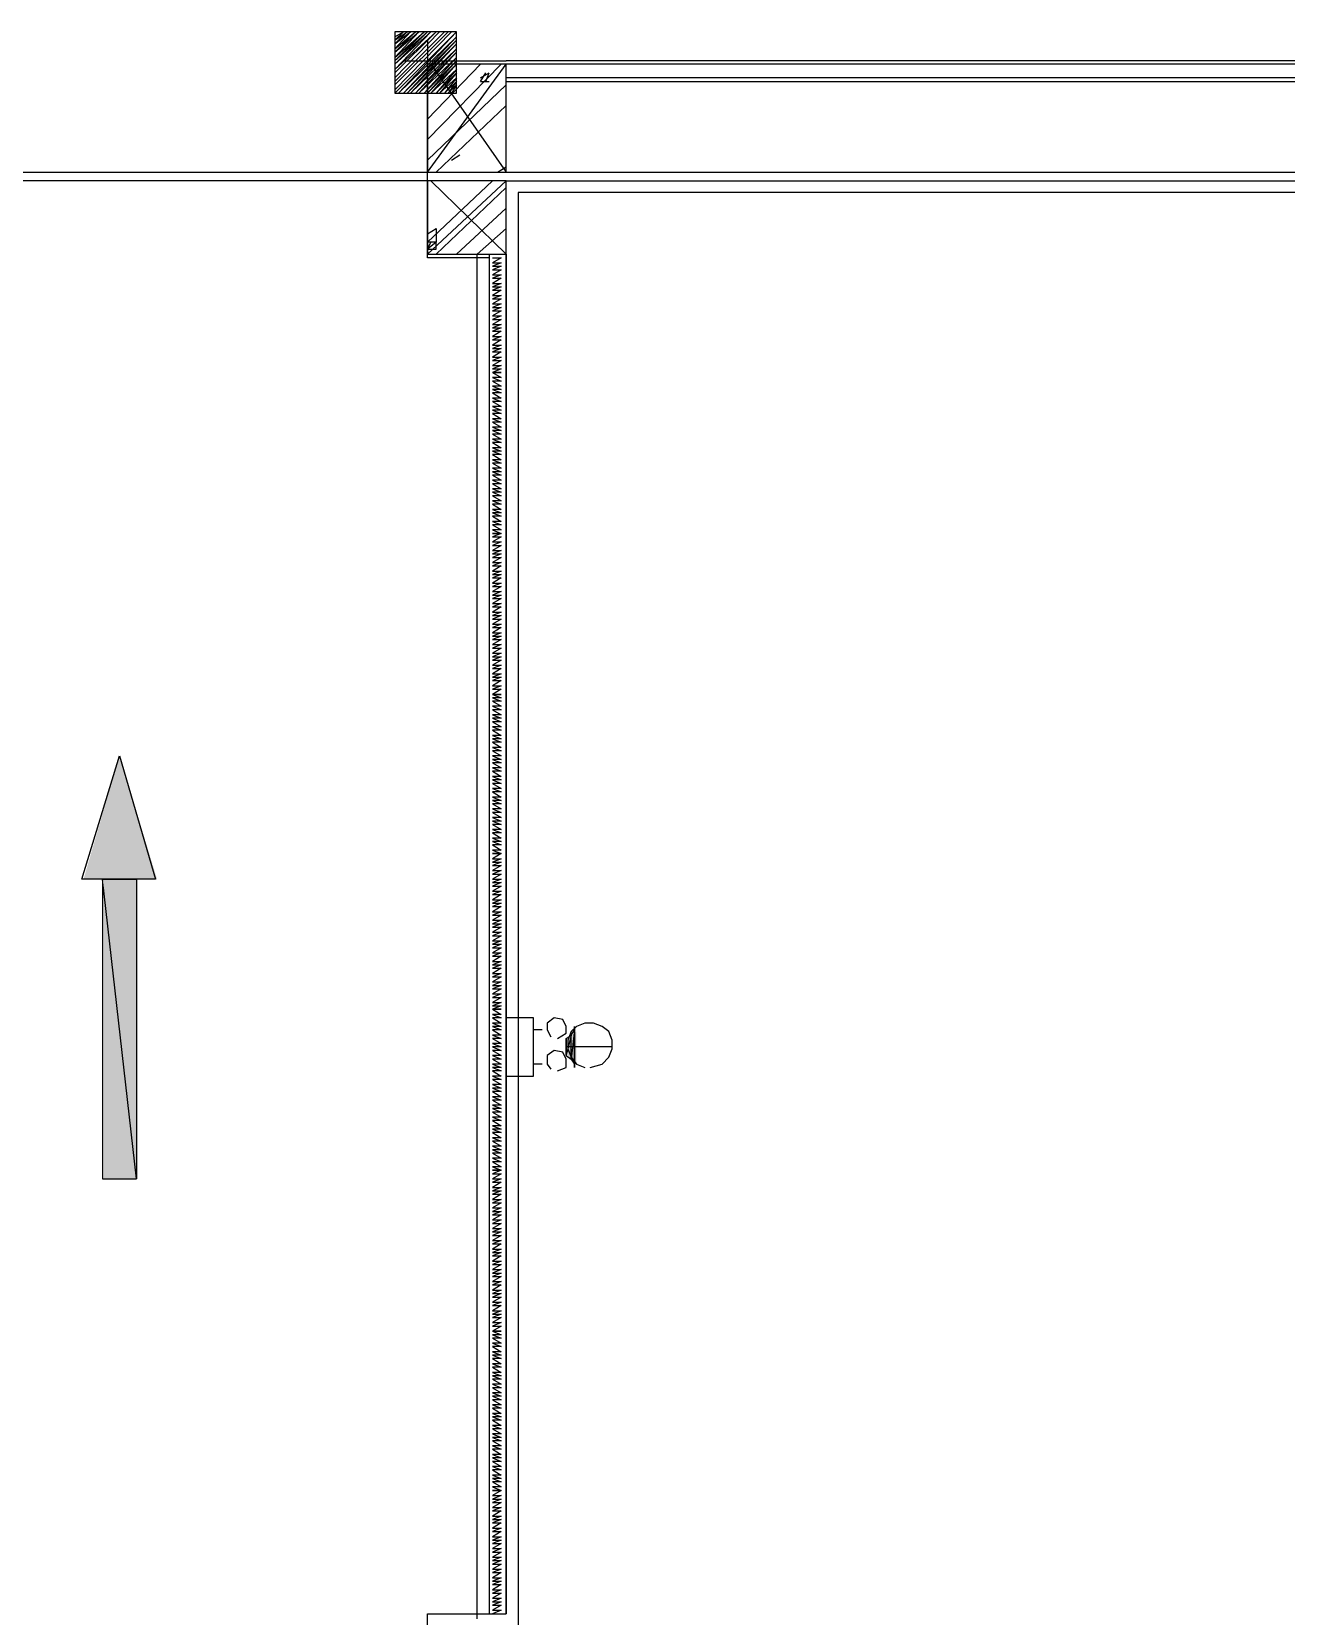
# Model space of a CAD drawing. Header units: millimetres. Extents: x 5 to 415, y 48 to 251.
# Drawn here: x 60.73 to 73.66, y 87.44 to 103.77 of the extents above; entities that cross this region are included whole.
import ezdxf

# ---------------------------------------------------------------- set-up
doc = ezdxf.new("R2010")
doc.units = ezdxf.units.MM
doc.layers.add('H', color=7, linetype='Continuous')
doc.layers.add('P', color=7, linetype='Continuous')

msp = doc.modelspace()

# ---------------------------------------------------------------- hatches: boundary and pattern name
at = {"layer": 'H', "linetype": 'Continuous'}
for points in [[(61.26, 95.038), (61.63, 96.308), (62.018, 95.038), (61.26, 95.038)], [(61.472, 91.952), (61.472, 95.038), (61.807, 95.038), (61.807, 91.952), (61.472, 91.952)], [(66.287, 93.169), (66.252, 93.222), (66.252, 93.398), (66.287, 93.433), (66.287, 93.169)], [(66.34, 93.133), (66.287, 93.169), (66.287, 93.433), (66.34, 93.468), (66.34, 93.133)]]:
    msp.add_hatch(color=256, dxfattribs=at).paths.add_polyline_path(points)

# ---------------------------------------------------------------- linework, layer by layer
at = {"layer": 'P'}
for points in [[(64.47, 103.717), (64.558, 103.77)], [(64.558, 103.77), (64.47, 103.681)], [(64.47, 103.681), (64.558, 103.77)], [(64.47, 103.681), (64.594, 103.77)], [(64.594, 103.77), (64.47, 103.646)], [(64.47, 103.646), (64.594, 103.77)], [(64.47, 103.646), (64.629, 103.77)], [(64.629, 103.77), (64.47, 103.593)], [(64.47, 103.593), (64.629, 103.77)], [(64.47, 103.593), (64.682, 103.77)], [(64.682, 103.77), (64.47, 103.558)], [(64.47, 103.558), (64.682, 103.77)], [(64.47, 103.558), (64.717, 103.77)], [(64.717, 103.77), (64.47, 103.505)], [(64.47, 103.505), (64.717, 103.77)], [(64.47, 103.505), (64.77, 103.77)], [(64.77, 103.77), (64.47, 103.47)], [(64.47, 103.47), (64.77, 103.77)], [(64.47, 103.47), (64.805, 103.77)], [(64.805, 103.77), (64.47, 103.434)], [(64.47, 103.434), (64.805, 103.77)], [(64.47, 103.434), (64.841, 103.77)], [(64.841, 103.77), (64.47, 103.382)], [(64.47, 103.382), (64.841, 103.77)], [(64.47, 103.382), (64.893, 103.77)], [(64.893, 103.77), (64.47, 103.346)], [(64.47, 103.346), (64.893, 103.77)], [(64.893, 103.77), (64.47, 103.346)], [(64.47, 103.293), (64.929, 103.77)], [(64.929, 103.77), (64.47, 103.293)], [(64.47, 103.293), (64.929, 103.77)], [(64.47, 103.258), (64.982, 103.77)], [(64.982, 103.77), (64.47, 103.258)], [(64.47, 103.258), (64.982, 103.77)], [(64.47, 103.223), (65.017, 103.77)], [(65.017, 103.77), (64.47, 103.223)], [(64.47, 103.223), (65.017, 103.77)], [(64.47, 103.17), (65.052, 103.77)], [(65.052, 103.77), (64.47, 103.17)], [(64.47, 103.17), (65.052, 103.77)], [(64.47, 103.135), (65.105, 103.77)], [(65.105, 103.77), (64.47, 103.135)], [(65.105, 103.77), (64.47, 103.77)], [(64.47, 103.77), (64.47, 103.135)], [(65.105, 103.77), (64.505, 103.135)], [(64.505, 103.135), (65.105, 103.717)], [(65.105, 103.717), (64.505, 103.135)], [(65.105, 103.717), (64.558, 103.135)], [(64.558, 103.135), (65.105, 103.681)], [(65.105, 103.681), (64.558, 103.135)], [(65.105, 103.681), (64.594, 103.135)], [(64.805, 103.681), (64.805, 103.223)], [(65.105, 103.135), (65.105, 103.77)], [(64.594, 103.135), (65.105, 103.646)], [(65.105, 103.646), (64.594, 103.135)], [(65.105, 103.646), (64.629, 103.135)], [(64.629, 103.135), (65.105, 103.593)], [(65.105, 103.593), (64.629, 103.135)], [(65.105, 103.593), (64.682, 103.135)], [(64.682, 103.135), (65.105, 103.558)], [(65.105, 103.558), (64.682, 103.135)], [(65.105, 103.558), (64.717, 103.135)], [(64.717, 103.135), (65.105, 103.505)], [(65.105, 103.505), (64.717, 103.135)], [(65.105, 103.505), (64.77, 103.135)], [(64.558, 103.47), (65.017, 103.47)], [(64.77, 103.135), (65.105, 103.47)], [(65.105, 103.47), (64.77, 103.135)], [(65.105, 103.47), (64.805, 103.135)], [(64.805, 103.47), (65.617, 103.47)], [(64.805, 102.288), (64.805, 103.47)], [(64.805, 103.135), (65.105, 103.434)], [(65.105, 103.434), (64.805, 103.135)], [(64.805, 102.323), (65.617, 103.434)], [(64.805, 102.87), (65.352, 103.434)], [(64.805, 102.658), (65.564, 103.434)], [(65.617, 103.434), (64.805, 103.434)], [(64.805, 103.434), (64.805, 102.323)], [(65.105, 103.434), (64.841, 103.135)], [(64.841, 103.434), (65.617, 102.323)], [(64.841, 103.135), (65.105, 103.382)], [(65.105, 103.382), (64.841, 103.135)], [(65.105, 103.382), (64.893, 103.135)], [(64.893, 103.135), (65.105, 103.346)], [(65.105, 103.346), (64.893, 103.135)], [(65.105, 103.346), (64.929, 103.135)], [(65.352, 103.258), (65.405, 103.346)], [(65.352, 103.293), (65.44, 103.346)], [(65.405, 103.258), (65.44, 103.346)], [(77.964, 103.47), (65.617, 103.47)], [(65.617, 102.323), (65.617, 103.434)], [(77.964, 103.434), (65.617, 103.434)], [(64.805, 102.447), (65.617, 103.223)], [(64.929, 103.135), (65.105, 103.293)], [(65.105, 103.293), (64.929, 103.135)], [(65.105, 103.293), (64.982, 103.135)], [(64.982, 103.135), (65.105, 103.258)], [(65.105, 103.258), (64.982, 103.135)], [(65.105, 103.258), (65.017, 103.135)], [(65.017, 103.135), (65.105, 103.223)], [(65.105, 103.223), (65.017, 103.135)], [(65.105, 103.223), (65.052, 103.135)], [(65.352, 103.258), (65.44, 103.258)], [(76.835, 103.293), (65.617, 103.293)], [(65.617, 103.258), (76.835, 103.258)], [(64.47, 103.135), (65.105, 103.135)], [(64.893, 102.323), (65.617, 103.011)], [(65.052, 102.447), (65.14, 102.5)], [(65.052, 102.447), (65.14, 102.5)], [(65.528, 102.323), (65.617, 102.376)], [(58.279, 102.323), (64.805, 102.323)], [(64.805, 102.235), (58.279, 102.235)], [(64.805, 101.441), (64.805, 102.323)], [(64.805, 102.323), (65.617, 102.323)], [(64.805, 101.477), (65.617, 102.235)], [(64.805, 101.6), (65.476, 102.235)], [(65.617, 102.235), (64.805, 102.235)], [(64.805, 102.235), (64.805, 101.477)], [(64.841, 102.235), (65.617, 101.477)], [(65.617, 102.323), (77.964, 102.323)], [(65.617, 101.477), (65.617, 102.235)], [(65.617, 102.235), (77.964, 102.235)], [(64.893, 101.477), (65.617, 102.164)], [(77.964, 102.112), (65.74, 102.112)], [(65.74, 102.112), (65.74, 71.72)], [(65.74, 102.112), (65.74, 71.72)], [(65.105, 101.477), (65.617, 101.953)], [(64.805, 101.688), (64.893, 101.741)], [(64.893, 101.741), (64.893, 101.6)], [(65.317, 101.477), (65.617, 101.741)], [(64.893, 101.6), (64.805, 101.529)], [(64.893, 101.6), (64.805, 101.6)], [(64.805, 101.529), (64.841, 101.6)], [(64.893, 101.529), (64.893, 101.6)], [(64.805, 101.529), (64.893, 101.529)], [(64.805, 101.477), (65.617, 101.477)], [(65.44, 101.441), (64.805, 101.441)], [(65.317, 87.418), (65.317, 101.477)], [(65.44, 101.477), (65.44, 87.471)], [(65.44, 101.477), (65.44, 87.471)], [(65.476, 101.441), (65.564, 101.441)], [(65.564, 101.441), (65.476, 101.388)], [(65.476, 101.388), (65.564, 101.388)], [(65.564, 101.388), (65.476, 101.353)], [(65.617, 87.471), (65.617, 101.477)], [(65.617, 101.477), (65.617, 87.471)], [(65.476, 101.353), (65.564, 101.353)], [(65.564, 101.353), (65.476, 101.318)], [(65.476, 101.318), (65.564, 101.318)], [(65.564, 101.318), (65.476, 101.265)], [(65.476, 101.265), (65.564, 101.265)], [(65.564, 101.265), (65.476, 101.23)], [(65.476, 101.23), (65.564, 101.23)], [(65.564, 101.23), (65.476, 101.177)], [(65.476, 101.177), (65.564, 101.177)], [(65.564, 101.177), (65.476, 101.141)], [(65.476, 101.141), (65.564, 101.141)], [(65.564, 101.141), (65.476, 101.106)], [(65.476, 101.106), (65.564, 101.106)], [(65.564, 101.106), (65.476, 101.053)], [(65.476, 101.053), (65.564, 101.053)], [(65.564, 101.053), (65.476, 101.018)], [(65.476, 101.018), (65.564, 101.018)], [(65.564, 101.018), (65.476, 100.965)], [(65.476, 100.965), (65.564, 100.965)], [(65.564, 100.965), (65.476, 100.93)], [(65.476, 100.93), (65.564, 100.93)], [(65.564, 100.93), (65.476, 100.894)], [(65.476, 100.894), (65.564, 100.894)], [(65.564, 100.894), (65.476, 100.842)], [(65.476, 100.842), (65.564, 100.842)], [(65.564, 100.842), (65.476, 100.806)], [(65.476, 100.806), (65.564, 100.806)], [(65.564, 100.806), (65.476, 100.753)], [(65.476, 100.753), (65.564, 100.753)], [(65.564, 100.753), (65.476, 100.718)], [(65.476, 100.718), (65.564, 100.718)], [(65.564, 100.718), (65.476, 100.683)], [(65.476, 100.683), (65.564, 100.683)], [(65.564, 100.683), (65.476, 100.63)], [(65.476, 100.63), (65.564, 100.63)], [(65.564, 100.63), (65.476, 100.595)], [(65.476, 100.595), (65.564, 100.595)], [(65.564, 100.595), (65.476, 100.542)], [(65.476, 100.542), (65.564, 100.542)], [(65.564, 100.542), (65.476, 100.506)], [(65.476, 100.506), (65.564, 100.506)], [(65.564, 100.506), (65.476, 100.471)], [(65.476, 100.471), (65.564, 100.471)], [(65.564, 100.471), (65.476, 100.418)], [(65.476, 100.418), (65.564, 100.418)], [(65.564, 100.418), (65.476, 100.383)], [(65.476, 100.383), (65.564, 100.383)], [(65.564, 100.383), (65.476, 100.33)], [(65.476, 100.33), (65.564, 100.33)], [(65.564, 100.33), (65.476, 100.295)], [(65.476, 100.295), (65.564, 100.295)], [(65.564, 100.295), (65.476, 100.259)], [(65.476, 100.259), (65.564, 100.259)], [(65.564, 100.259), (65.476, 100.259)], [(65.476, 100.259), (65.564, 100.207)], [(65.564, 100.207), (65.476, 100.207)], [(65.476, 100.207), (65.564, 100.171)], [(65.564, 100.171), (65.476, 100.171)], [(65.476, 100.171), (65.564, 100.118)], [(65.564, 100.118), (65.476, 100.118)], [(65.476, 100.118), (65.564, 100.083)], [(65.564, 100.083), (65.476, 100.083)], [(65.476, 100.083), (65.564, 100.048)], [(65.564, 100.048), (65.476, 100.048)], [(65.476, 100.048), (65.564, 99.995)], [(65.564, 99.995), (65.476, 99.995)], [(65.476, 99.995), (65.564, 99.96)], [(65.564, 99.96), (65.476, 99.96)], [(65.476, 99.96), (65.564, 99.907)], [(65.564, 99.907), (65.476, 99.907)], [(65.476, 99.907), (65.564, 99.871)], [(65.564, 99.871), (65.476, 99.871)], [(65.476, 99.871), (65.564, 99.836)], [(65.564, 99.836), (65.476, 99.836)], [(65.476, 99.836), (65.564, 99.783)], [(65.564, 99.783), (65.476, 99.783)], [(65.476, 99.783), (65.564, 99.748)], [(65.564, 99.748), (65.476, 99.748)], [(65.476, 99.748), (65.564, 99.695)], [(65.564, 99.695), (65.476, 99.695)], [(65.476, 99.695), (65.564, 99.66)], [(65.564, 99.66), (65.476, 99.66)], [(65.476, 99.66), (65.564, 99.624)], [(65.564, 99.624), (65.476, 99.624)], [(65.476, 99.624), (65.564, 99.572)], [(65.564, 99.572), (65.476, 99.572)], [(65.476, 99.572), (65.564, 99.536)], [(65.564, 99.536), (65.476, 99.536)], [(65.476, 99.536), (65.564, 99.483)], [(65.564, 99.483), (65.476, 99.483)], [(65.476, 99.483), (65.564, 99.448)], [(65.564, 99.448), (65.476, 99.448)], [(65.476, 99.448), (65.564, 99.413)], [(65.564, 99.413), (65.476, 99.413)], [(65.476, 99.413), (65.564, 99.36)], [(65.564, 99.36), (65.476, 99.36)], [(65.476, 99.36), (65.564, 99.325)], [(65.564, 99.325), (65.476, 99.325)], [(65.476, 99.325), (65.564, 99.272)], [(65.564, 99.272), (65.476, 99.272)], [(65.476, 99.272), (65.564, 99.236)], [(65.564, 99.236), (65.476, 99.236)], [(65.476, 99.236), (65.564, 99.201)], [(65.564, 99.201), (65.476, 99.201)], [(65.476, 99.201), (65.564, 99.148)], [(65.564, 99.148), (65.476, 99.148)], [(65.476, 99.148), (65.564, 99.113)], [(65.564, 99.113), (65.476, 99.113)], [(65.476, 99.113), (65.564, 99.06)], [(65.564, 99.06), (65.476, 99.06)], [(65.476, 99.06), (65.564, 99.025)], [(65.564, 99.025), (65.476, 99.025)], [(65.476, 99.025), (65.564, 98.989)], [(65.564, 98.989), (65.476, 98.989)], [(65.476, 98.989), (65.564, 98.937)], [(65.564, 98.937), (65.476, 98.937)], [(65.476, 98.937), (65.564, 98.901)], [(65.564, 98.901), (65.476, 98.901)], [(65.476, 98.901), (65.564, 98.848)], [(65.564, 98.848), (65.476, 98.848)], [(65.476, 98.848), (65.564, 98.813)], [(65.564, 98.813), (65.476, 98.813)], [(65.476, 98.813), (65.564, 98.778)], [(65.564, 98.778), (65.476, 98.778)], [(65.476, 98.778), (65.564, 98.725)], [(65.564, 98.725), (65.476, 98.725)], [(65.476, 98.725), (65.564, 98.69)], [(65.564, 98.69), (65.476, 98.69)], [(65.476, 98.69), (65.564, 98.637)], [(65.564, 98.637), (65.476, 98.637)], [(65.476, 98.637), (65.564, 98.601)], [(65.564, 98.601), (65.476, 98.601)], [(65.476, 98.601), (65.564, 98.601)], [(65.564, 98.601), (65.476, 98.566)], [(65.476, 98.566), (65.564, 98.566)], [(65.564, 98.566), (65.476, 98.513)], [(65.476, 98.513), (65.564, 98.513)], [(65.564, 98.513), (65.476, 98.478)], [(65.476, 98.478), (65.564, 98.478)], [(65.564, 98.478), (65.476, 98.425)], [(65.476, 98.425), (65.564, 98.425)], [(65.564, 98.425), (65.476, 98.39)], [(65.476, 98.39), (65.564, 98.39)], [(65.564, 98.39), (65.476, 98.354)], [(65.476, 98.354), (65.564, 98.354)], [(65.564, 98.354), (65.476, 98.302)], [(65.476, 98.302), (65.564, 98.302)], [(65.564, 98.302), (65.476, 98.266)], [(65.476, 98.266), (65.564, 98.266)], [(65.564, 98.266), (65.476, 98.213)], [(65.476, 98.213), (65.564, 98.213)], [(65.564, 98.213), (65.476, 98.178)], [(65.476, 98.178), (65.564, 98.178)], [(65.564, 98.178), (65.476, 98.143)], [(65.476, 98.143), (65.564, 98.143)], [(65.564, 98.143), (65.476, 98.09)], [(65.476, 98.09), (65.564, 98.09)], [(65.564, 98.09), (65.476, 98.055)], [(65.476, 98.055), (65.564, 98.055)], [(65.564, 98.055), (65.476, 98.002)], [(65.476, 98.002), (65.564, 98.002)], [(65.564, 98.002), (65.476, 97.966)], [(65.476, 97.966), (65.564, 97.966)], [(65.564, 97.966), (65.476, 97.931)], [(65.476, 97.931), (65.564, 97.931)], [(65.564, 97.931), (65.476, 97.878)], [(65.476, 97.878), (65.564, 97.878)], [(65.564, 97.878), (65.476, 97.843)], [(65.476, 97.843), (65.564, 97.843)], [(65.564, 97.843), (65.476, 97.79)], [(65.476, 97.79), (65.564, 97.79)], [(65.564, 97.79), (65.476, 97.755)], [(65.476, 97.755), (65.564, 97.755)], [(65.564, 97.755), (65.476, 97.719)], [(65.476, 97.719), (65.564, 97.719)], [(65.564, 97.719), (65.476, 97.667)], [(65.476, 97.667), (65.564, 97.667)], [(65.564, 97.667), (65.476, 97.631)], [(65.476, 97.631), (65.564, 97.631)], [(65.564, 97.631), (65.476, 97.578)], [(65.476, 97.578), (65.564, 97.578)], [(65.564, 97.578), (65.476, 97.543)], [(65.476, 97.543), (65.564, 97.543)], [(65.564, 97.543), (65.476, 97.508)], [(65.476, 97.508), (65.564, 97.508)], [(65.564, 97.508), (65.476, 97.455)], [(65.476, 97.455), (65.564, 97.455)], [(65.564, 97.455), (65.476, 97.42)], [(65.476, 97.42), (65.564, 97.42)], [(65.564, 97.42), (65.476, 97.367)], [(65.476, 97.367), (65.564, 97.367)], [(65.564, 97.367), (65.476, 97.331)], [(65.476, 97.331), (65.564, 97.331)], [(65.564, 97.331), (65.476, 97.296)], [(65.476, 97.296), (65.564, 97.296)], [(65.564, 97.296), (65.476, 97.243)], [(65.476, 97.243), (65.564, 97.243)], [(65.564, 97.243), (65.476, 97.208)], [(65.476, 97.208), (65.564, 97.208)], [(65.564, 97.208), (65.476, 97.155)], [(65.476, 97.155), (65.564, 97.155)], [(65.564, 97.155), (65.476, 97.12)], [(65.476, 97.12), (65.564, 97.12)], [(65.564, 97.12), (65.476, 97.084)], [(65.476, 97.084), (65.564, 97.084)], [(65.564, 97.084), (65.476, 97.032)], [(65.476, 97.032), (65.564, 97.032)], [(65.564, 97.032), (65.476, 96.996)], [(65.476, 96.996), (65.564, 96.996)], [(65.564, 96.996), (65.476, 96.943)], [(65.476, 96.943), (65.564, 96.943)], [(65.564, 96.943), (65.476, 96.943)], [(65.476, 96.943), (65.564, 96.908)], [(65.564, 96.908), (65.476, 96.908)], [(65.476, 96.908), (65.564, 96.873)], [(65.564, 96.873), (65.476, 96.873)], [(65.476, 96.873), (65.564, 96.82)], [(65.564, 96.82), (65.476, 96.82)], [(65.476, 96.82), (65.564, 96.785)], [(65.564, 96.785), (65.476, 96.785)], [(65.476, 96.785), (65.564, 96.732)], [(65.564, 96.732), (65.476, 96.732)], [(65.476, 96.732), (65.564, 96.696)], [(65.564, 96.696), (65.476, 96.696)], [(65.476, 96.696), (65.564, 96.661)], [(65.564, 96.661), (65.476, 96.661)], [(65.476, 96.661), (65.564, 96.608)], [(65.564, 96.608), (65.476, 96.608)], [(65.476, 96.608), (65.564, 96.573)], [(65.564, 96.573), (65.476, 96.573)], [(65.476, 96.573), (65.564, 96.52)], [(65.564, 96.52), (65.476, 96.52)], [(65.476, 96.52), (65.564, 96.485)], [(65.564, 96.485), (65.476, 96.485)], [(65.476, 96.485), (65.564, 96.449)], [(65.564, 96.449), (65.476, 96.449)], [(65.476, 96.449), (65.564, 96.397)], [(65.564, 96.397), (65.476, 96.397)], [(65.476, 96.397), (65.564, 96.361)], [(65.564, 96.361), (65.476, 96.361)], [(65.476, 96.361), (65.564, 96.308)], [(61.242, 95.038), (61.63, 96.308)], [(61.63, 96.308), (62.001, 95.038)], [(65.564, 96.308), (65.476, 96.308)], [(65.476, 96.308), (65.564, 96.273)], [(65.564, 96.273), (65.476, 96.273)], [(65.476, 96.273), (65.564, 96.238)], [(65.564, 96.238), (65.476, 96.238)], [(65.476, 96.238), (65.564, 96.185)], [(65.564, 96.185), (65.476, 96.185)], [(65.476, 96.185), (65.564, 96.15)], [(65.564, 96.15), (65.476, 96.15)], [(65.476, 96.15), (65.564, 96.097)], [(65.564, 96.097), (65.476, 96.097)], [(65.476, 96.097), (65.564, 96.061)], [(65.564, 96.061), (65.476, 96.061)], [(65.476, 96.061), (65.564, 96.026)], [(65.564, 96.026), (65.476, 96.026)], [(65.476, 96.026), (65.564, 95.973)], [(65.564, 95.973), (65.476, 95.973)], [(65.476, 95.973), (65.564, 95.938)], [(65.564, 95.938), (65.476, 95.938)], [(65.476, 95.938), (65.564, 95.885)], [(65.564, 95.885), (65.476, 95.885)], [(65.476, 95.885), (65.564, 95.85)], [(65.564, 95.85), (65.476, 95.85)], [(65.476, 95.85), (65.564, 95.814)], [(65.564, 95.814), (65.476, 95.814)], [(65.476, 95.814), (65.564, 95.762)], [(65.564, 95.762), (65.476, 95.762)], [(65.476, 95.762), (65.564, 95.726)], [(65.564, 95.726), (65.476, 95.726)], [(65.476, 95.726), (65.564, 95.673)], [(65.564, 95.673), (65.476, 95.673)], [(65.476, 95.673), (65.564, 95.638)], [(65.564, 95.638), (65.476, 95.638)], [(65.476, 95.638), (65.564, 95.603)], [(65.564, 95.603), (65.476, 95.603)], [(65.476, 95.603), (65.564, 95.55)], [(65.564, 95.55), (65.476, 95.55)], [(65.476, 95.55), (65.564, 95.515)], [(65.564, 95.515), (65.476, 95.515)], [(65.476, 95.515), (65.564, 95.462)], [(65.564, 95.462), (65.476, 95.462)], [(65.476, 95.462), (65.564, 95.426)], [(65.564, 95.426), (65.476, 95.426)], [(65.476, 95.426), (65.564, 95.391)], [(65.564, 95.391), (65.476, 95.391)], [(65.476, 95.391), (65.564, 95.338)], [(65.564, 95.338), (65.476, 95.338)], [(65.476, 95.338), (65.564, 95.303)], [(65.564, 95.303), (65.476, 95.303)], [(65.476, 95.303), (65.564, 95.303)], [(65.564, 95.303), (65.476, 95.25)], [(65.476, 95.25), (65.564, 95.25)], [(65.564, 95.25), (65.476, 95.215)], [(65.476, 95.215), (65.564, 95.215)], [(65.564, 95.215), (65.476, 95.179)], [(65.476, 95.179), (65.564, 95.179)], [(65.564, 95.179), (65.476, 95.127)], [(62.001, 95.038), (61.242, 95.038)], [(61.807, 91.952), (61.454, 95.038)], [(61.454, 95.038), (61.454, 91.952)], [(61.807, 91.952), (61.454, 95.038)], [(61.454, 95.038), (61.807, 95.038)], [(61.807, 95.038), (61.807, 91.952)], [(65.476, 95.127), (65.564, 95.127)], [(65.564, 95.127), (65.476, 95.091)], [(65.476, 95.091), (65.564, 95.091)], [(65.564, 95.091), (65.476, 95.038)], [(65.476, 95.038), (65.564, 95.038)], [(65.564, 95.038), (65.476, 95.003)], [(65.476, 95.003), (65.564, 95.003)], [(65.564, 95.003), (65.476, 94.968)], [(65.476, 94.968), (65.564, 94.968)], [(65.564, 94.968), (65.476, 94.915)], [(65.476, 94.915), (65.564, 94.915)], [(65.564, 94.915), (65.476, 94.88)], [(65.476, 94.88), (65.564, 94.88)], [(65.564, 94.88), (65.476, 94.827)], [(65.476, 94.827), (65.564, 94.827)], [(65.564, 94.827), (65.476, 94.791)], [(65.476, 94.791), (65.564, 94.791)], [(65.564, 94.791), (65.476, 94.756)], [(65.476, 94.756), (65.564, 94.756)], [(65.564, 94.756), (65.476, 94.703)], [(65.476, 94.703), (65.564, 94.703)], [(65.564, 94.703), (65.476, 94.668)], [(65.476, 94.668), (65.564, 94.668)], [(65.564, 94.668), (65.476, 94.615)], [(65.476, 94.615), (65.564, 94.615)], [(65.564, 94.615), (65.476, 94.58)], [(65.476, 94.58), (65.564, 94.58)], [(65.564, 94.58), (65.476, 94.544)], [(65.476, 94.544), (65.564, 94.544)], [(65.564, 94.544), (65.476, 94.492)], [(65.476, 94.492), (65.564, 94.492)], [(65.564, 94.492), (65.476, 94.456)], [(65.476, 94.456), (65.564, 94.456)], [(65.564, 94.456), (65.476, 94.403)], [(65.476, 94.403), (65.564, 94.403)], [(65.564, 94.403), (65.476, 94.368)], [(65.476, 94.368), (65.564, 94.368)], [(65.564, 94.368), (65.476, 94.333)], [(65.476, 94.333), (65.564, 94.333)], [(65.564, 94.333), (65.476, 94.28)], [(65.476, 94.28), (65.564, 94.28)], [(65.564, 94.28), (65.476, 94.245)], [(65.476, 94.245), (65.564, 94.245)], [(65.564, 94.245), (65.476, 94.192)], [(65.476, 94.192), (65.564, 94.192)], [(65.564, 94.192), (65.476, 94.156)], [(65.476, 94.156), (65.564, 94.156)], [(65.564, 94.156), (65.476, 94.121)], [(65.476, 94.121), (65.564, 94.121)], [(65.564, 94.121), (65.476, 94.068)], [(65.476, 94.068), (65.564, 94.068)], [(65.564, 94.068), (65.476, 94.033)], [(65.476, 94.033), (65.564, 94.033)], [(65.564, 94.033), (65.476, 93.98)], [(65.476, 93.98), (65.564, 93.98)], [(65.564, 93.98), (65.476, 93.945)], [(65.476, 93.945), (65.564, 93.945)], [(65.564, 93.945), (65.476, 93.909)], [(65.476, 93.909), (65.564, 93.909)], [(65.564, 93.909), (65.476, 93.857)], [(65.476, 93.857), (65.564, 93.857)], [(65.564, 93.857), (65.476, 93.821)], [(65.476, 93.821), (65.564, 93.821)], [(65.564, 93.821), (65.476, 93.768)], [(65.476, 93.768), (65.564, 93.768)], [(65.564, 93.768), (65.476, 93.733)], [(65.476, 93.733), (65.564, 93.733)], [(65.564, 93.733), (65.476, 93.698)], [(65.476, 93.698), (65.564, 93.698)], [(65.564, 93.698), (65.476, 93.698)], [(65.476, 93.698), (65.564, 93.645)], [(65.564, 93.645), (65.476, 93.645)], [(65.476, 93.645), (65.564, 93.61)], [(65.564, 93.61), (65.476, 93.61)], [(65.476, 93.61), (65.564, 93.557)], [(65.564, 93.557), (65.476, 93.557)], [(65.476, 93.557), (65.564, 93.521)], [(65.899, 93.61), (65.617, 93.61)], [(65.617, 93.61), (65.617, 93.01)], [(65.899, 93.01), (65.899, 93.61)], [(66.111, 93.61), (66.04, 93.557)], [(66.04, 93.557), (66.04, 93.486)], [(66.199, 93.592), (66.111, 93.61)], [(66.234, 93.521), (66.199, 93.592)], [(66.428, 93.557), (66.34, 93.521)], [(66.428, 93.557), (66.34, 93.521)], [(66.516, 93.557), (66.428, 93.557)], [(66.516, 93.557), (66.428, 93.557)], [(66.604, 93.521), (66.516, 93.557)], [(66.604, 93.521), (66.516, 93.557)], [(65.564, 93.521), (65.476, 93.521)], [(65.476, 93.521), (65.564, 93.486)], [(65.564, 93.486), (65.476, 93.486)], [(65.476, 93.486), (65.564, 93.433)], [(65.564, 93.433), (65.476, 93.433)], [(65.476, 93.433), (65.564, 93.398)], [(65.564, 93.398), (65.476, 93.398)], [(65.476, 93.398), (65.564, 93.345)], [(65.987, 93.486), (65.899, 93.486)], [(66.04, 93.486), (66.075, 93.416)], [(66.146, 93.398), (66.234, 93.451)], [(66.234, 93.451), (66.234, 93.521)], [(66.287, 93.433), (66.234, 93.222)], [(66.287, 93.433), (66.234, 93.222)], [(66.234, 93.398), (66.287, 93.433)], [(66.234, 93.222), (66.234, 93.398)], [(66.234, 93.222), (66.234, 93.398)], [(66.234, 93.398), (66.234, 93.345)], [(66.234, 93.398), (66.234, 93.222)], [(66.234, 93.222), (66.234, 93.398)], [(66.287, 93.468), (66.252, 93.38)], [(66.287, 93.468), (66.252, 93.38)], [(66.34, 93.521), (66.287, 93.468)], [(66.34, 93.521), (66.287, 93.468)], [(66.322, 93.486), (66.287, 93.186)], [(66.322, 93.486), (66.287, 93.186)], [(66.287, 93.433), (66.322, 93.486)], [(66.287, 93.186), (66.287, 93.433)], [(66.287, 93.186), (66.287, 93.433)], [(66.322, 93.098), (66.322, 93.521)], [(66.322, 93.521), (66.322, 93.133)], [(66.322, 93.521), (66.322, 93.133)], [(66.322, 93.486), (66.322, 93.521)], [(66.322, 93.133), (66.322, 93.486)], [(66.322, 93.133), (66.322, 93.486)], [(66.675, 93.468), (66.604, 93.521)], [(66.675, 93.468), (66.604, 93.521)], [(66.71, 93.38), (66.675, 93.468)], [(66.71, 93.38), (66.675, 93.468)], [(65.564, 93.345), (65.476, 93.345)], [(65.476, 93.345), (65.564, 93.31)], [(65.564, 93.31), (65.476, 93.31)], [(65.476, 93.31), (65.564, 93.274)], [(65.564, 93.274), (65.476, 93.274)], [(65.476, 93.274), (65.564, 93.222)], [(65.564, 93.222), (65.476, 93.222)], [(65.476, 93.222), (65.564, 93.186)], [(66.111, 93.274), (66.04, 93.222)], [(66.04, 93.222), (66.04, 93.133)], [(66.199, 93.257), (66.111, 93.274)], [(66.234, 93.186), (66.199, 93.257)], [(66.234, 93.345), (66.234, 93.222)], [(66.234, 93.222), (66.234, 93.345)], [(66.234, 93.345), (66.234, 93.274)], [(66.234, 93.345), (66.234, 93.274)], [(66.234, 93.31), (66.234, 93.345)], [(66.71, 93.31), (66.234, 93.31)], [(66.234, 93.274), (66.234, 93.31)], [(66.234, 93.274), (66.234, 93.222)], [(66.234, 93.222), (66.287, 93.186)], [(66.234, 93.222), (66.234, 93.222)], [(66.252, 93.38), (66.252, 93.292)], [(66.252, 93.38), (66.252, 93.292)], [(66.252, 93.292), (66.287, 93.204)], [(66.252, 93.292), (66.287, 93.204)], [(66.675, 93.204), (66.71, 93.292)], [(66.675, 93.204), (66.71, 93.292)], [(66.71, 93.292), (66.71, 93.38)], [(66.71, 93.292), (66.71, 93.38)], [(65.564, 93.186), (65.476, 93.186)], [(65.476, 93.186), (65.564, 93.133)], [(65.564, 93.133), (65.476, 93.133)], [(65.476, 93.133), (65.564, 93.098)], [(65.564, 93.098), (65.476, 93.098)], [(65.476, 93.098), (65.564, 93.063)], [(65.564, 93.063), (65.476, 93.063)], [(65.476, 93.063), (65.564, 93.01)], [(65.987, 93.133), (65.899, 93.133)], [(66.04, 93.133), (66.075, 93.08)], [(66.146, 93.063), (66.234, 93.098)], [(66.234, 93.098), (66.234, 93.186)], [(66.287, 93.204), (66.34, 93.133)], [(66.287, 93.204), (66.34, 93.133)], [(66.287, 93.186), (66.322, 93.133)], [(66.322, 93.133), (66.322, 93.098)], [(66.34, 93.133), (66.428, 93.098)], [(66.34, 93.133), (66.428, 93.098)], [(66.481, 93.098), (66.604, 93.133)], [(66.481, 93.098), (66.604, 93.133)], [(66.604, 93.133), (66.675, 93.204)], [(66.604, 93.133), (66.675, 93.204)], [(65.564, 93.01), (65.476, 93.01)], [(65.476, 93.01), (65.564, 92.975)], [(65.564, 92.975), (65.476, 92.975)], [(65.476, 92.975), (65.564, 92.922)], [(65.564, 92.922), (65.476, 92.922)], [(65.476, 92.922), (65.564, 92.886)], [(65.617, 93.01), (65.899, 93.01)], [(65.564, 92.886), (65.476, 92.886)], [(65.476, 92.886), (65.564, 92.851)], [(65.564, 92.851), (65.476, 92.851)], [(65.476, 92.851), (65.564, 92.798)], [(65.564, 92.798), (65.476, 92.798)], [(65.476, 92.798), (65.564, 92.763)], [(65.564, 92.763), (65.476, 92.763)], [(65.476, 92.763), (65.564, 92.71)], [(65.564, 92.71), (65.476, 92.71)], [(65.476, 92.71), (65.564, 92.675)], [(65.564, 92.675), (65.476, 92.675)], [(65.476, 92.675), (65.564, 92.639)], [(65.564, 92.639), (65.476, 92.639)], [(65.476, 92.639), (65.564, 92.587)], [(65.564, 92.587), (65.476, 92.587)], [(65.476, 92.587), (65.564, 92.551)], [(65.564, 92.551), (65.476, 92.551)], [(65.476, 92.551), (65.564, 92.498)], [(65.564, 92.498), (65.476, 92.498)], [(65.476, 92.498), (65.564, 92.463)], [(65.564, 92.463), (65.476, 92.463)], [(65.476, 92.463), (65.564, 92.428)], [(65.564, 92.428), (65.476, 92.428)], [(65.476, 92.428), (65.564, 92.375)], [(65.564, 92.375), (65.476, 92.375)], [(65.476, 92.375), (65.564, 92.34)], [(65.564, 92.34), (65.476, 92.34)], [(65.476, 92.34), (65.564, 92.287)], [(65.564, 92.287), (65.476, 92.287)], [(65.476, 92.287), (65.564, 92.251)], [(65.564, 92.251), (65.476, 92.251)], [(65.476, 92.251), (65.564, 92.216)], [(65.564, 92.216), (65.476, 92.216)], [(65.476, 92.216), (65.564, 92.163)], [(65.564, 92.163), (65.476, 92.163)], [(65.476, 92.163), (65.564, 92.128)], [(65.564, 92.128), (65.476, 92.128)], [(65.476, 92.128), (65.564, 92.075)], [(61.454, 91.952), (61.807, 91.952)], [(65.564, 92.075), (65.476, 92.075)], [(65.476, 92.075), (65.564, 92.04)], [(65.564, 92.04), (65.476, 92.04)], [(65.476, 92.04), (65.564, 92.04)], [(65.564, 92.04), (65.476, 92.004)], [(65.476, 92.004), (65.564, 92.004)], [(65.564, 92.004), (65.476, 91.952)], [(65.476, 91.952), (65.564, 91.952)], [(65.564, 91.952), (65.476, 91.916)], [(65.476, 91.916), (65.564, 91.916)], [(65.564, 91.916), (65.476, 91.863)], [(65.476, 91.863), (65.564, 91.863)], [(65.564, 91.863), (65.476, 91.828)], [(65.476, 91.828), (65.564, 91.828)], [(65.564, 91.828), (65.476, 91.793)], [(65.476, 91.793), (65.564, 91.793)], [(65.564, 91.793), (65.476, 91.74)], [(65.476, 91.74), (65.564, 91.74)], [(65.564, 91.74), (65.476, 91.705)], [(65.476, 91.705), (65.564, 91.705)], [(65.564, 91.705), (65.476, 91.652)], [(65.476, 91.652), (65.564, 91.652)], [(65.564, 91.652), (65.476, 91.616)], [(65.476, 91.616), (65.564, 91.616)], [(65.564, 91.616), (65.476, 91.581)], [(65.476, 91.581), (65.564, 91.581)], [(65.564, 91.581), (65.476, 91.528)], [(65.476, 91.528), (65.564, 91.528)], [(65.564, 91.528), (65.476, 91.493)], [(65.476, 91.493), (65.564, 91.493)], [(65.564, 91.493), (65.476, 91.44)], [(65.476, 91.44), (65.564, 91.44)], [(65.564, 91.44), (65.476, 91.405)], [(65.476, 91.405), (65.564, 91.405)], [(65.564, 91.405), (65.476, 91.369)], [(65.476, 91.369), (65.564, 91.369)], [(65.564, 91.369), (65.476, 91.317)], [(65.476, 91.317), (65.564, 91.317)], [(65.564, 91.317), (65.476, 91.281)], [(65.476, 91.281), (65.564, 91.281)], [(65.564, 91.281), (65.476, 91.228)], [(65.476, 91.228), (65.564, 91.228)], [(65.564, 91.228), (65.476, 91.193)], [(65.476, 91.193), (65.564, 91.193)], [(65.564, 91.193), (65.476, 91.158)], [(65.476, 91.158), (65.564, 91.158)], [(65.564, 91.158), (65.476, 91.105)], [(65.476, 91.105), (65.564, 91.105)], [(65.564, 91.105), (65.476, 91.07)], [(65.476, 91.07), (65.564, 91.07)], [(65.564, 91.07), (65.476, 91.017)], [(65.476, 91.017), (65.564, 91.017)], [(65.564, 91.017), (65.476, 90.981)], [(65.476, 90.981), (65.564, 90.981)], [(65.564, 90.981), (65.476, 90.946)], [(65.476, 90.946), (65.564, 90.946)], [(65.564, 90.946), (65.476, 90.893)], [(65.476, 90.893), (65.564, 90.893)], [(65.564, 90.893), (65.476, 90.858)], [(65.476, 90.858), (65.564, 90.858)], [(65.564, 90.858), (65.476, 90.805)], [(65.476, 90.805), (65.564, 90.805)], [(65.564, 90.805), (65.476, 90.77)], [(65.476, 90.77), (65.564, 90.77)], [(65.564, 90.77), (65.476, 90.734)], [(65.476, 90.734), (65.564, 90.734)], [(65.564, 90.734), (65.476, 90.682)], [(65.476, 90.682), (65.564, 90.682)], [(65.564, 90.682), (65.476, 90.646)], [(65.476, 90.646), (65.564, 90.646)], [(65.564, 90.646), (65.476, 90.593)], [(65.476, 90.593), (65.564, 90.593)], [(65.564, 90.593), (65.476, 90.558)], [(65.476, 90.558), (65.564, 90.558)], [(65.564, 90.558), (65.476, 90.523)], [(65.476, 90.523), (65.564, 90.523)], [(65.564, 90.523), (65.476, 90.47)], [(65.476, 90.47), (65.564, 90.47)], [(65.564, 90.47), (65.476, 90.435)], [(65.476, 90.435), (65.564, 90.435)], [(65.564, 90.435), (65.476, 90.382)], [(65.476, 90.382), (65.564, 90.382)], [(65.564, 90.382), (65.476, 90.382)], [(65.476, 90.382), (65.564, 90.346)], [(65.564, 90.346), (65.476, 90.346)], [(65.476, 90.346), (65.564, 90.311)], [(65.564, 90.311), (65.476, 90.311)], [(65.476, 90.311), (65.564, 90.258)], [(65.564, 90.258), (65.476, 90.258)], [(65.476, 90.258), (65.564, 90.223)], [(65.564, 90.223), (65.476, 90.223)], [(65.476, 90.223), (65.564, 90.17)], [(65.564, 90.17), (65.476, 90.17)], [(65.476, 90.17), (65.564, 90.135)], [(65.564, 90.135), (65.476, 90.135)], [(65.476, 90.135), (65.564, 90.099)], [(65.564, 90.099), (65.476, 90.099)], [(65.476, 90.099), (65.564, 90.047)], [(65.564, 90.047), (65.476, 90.047)], [(65.476, 90.047), (65.564, 90.011)], [(65.564, 90.011), (65.476, 90.011)], [(65.476, 90.011), (65.564, 89.958)], [(65.564, 89.958), (65.476, 89.958)], [(65.476, 89.958), (65.564, 89.923)], [(65.564, 89.923), (65.476, 89.923)], [(65.476, 89.923), (65.564, 89.888)], [(65.564, 89.888), (65.476, 89.888)], [(65.476, 89.888), (65.564, 89.835)], [(65.564, 89.835), (65.476, 89.835)], [(65.476, 89.835), (65.564, 89.8)], [(65.564, 89.8), (65.476, 89.8)], [(65.476, 89.8), (65.564, 89.747)], [(65.564, 89.747), (65.476, 89.747)], [(65.476, 89.747), (65.564, 89.711)], [(65.564, 89.711), (65.476, 89.711)], [(65.476, 89.711), (65.564, 89.676)], [(65.564, 89.676), (65.476, 89.676)], [(65.476, 89.676), (65.564, 89.623)], [(65.564, 89.623), (65.476, 89.623)], [(65.476, 89.623), (65.564, 89.588)], [(65.564, 89.588), (65.476, 89.588)], [(65.476, 89.588), (65.564, 89.535)], [(65.564, 89.535), (65.476, 89.535)], [(65.476, 89.535), (65.564, 89.5)], [(65.564, 89.5), (65.476, 89.5)], [(65.476, 89.5), (65.564, 89.464)], [(65.564, 89.464), (65.476, 89.464)], [(65.476, 89.464), (65.564, 89.412)], [(65.564, 89.412), (65.476, 89.412)], [(65.476, 89.412), (65.564, 89.376)], [(65.564, 89.376), (65.476, 89.376)], [(65.476, 89.376), (65.564, 89.323)], [(65.564, 89.323), (65.476, 89.323)], [(65.476, 89.323), (65.564, 89.288)], [(65.564, 89.288), (65.476, 89.288)], [(65.476, 89.288), (65.564, 89.253)], [(65.564, 89.253), (65.476, 89.253)], [(65.476, 89.253), (65.564, 89.2)], [(65.564, 89.2), (65.476, 89.2)], [(65.476, 89.2), (65.564, 89.165)], [(65.564, 89.165), (65.476, 89.165)], [(65.476, 89.165), (65.564, 89.112)], [(65.564, 89.112), (65.476, 89.112)], [(65.476, 89.112), (65.564, 89.076)], [(65.564, 89.076), (65.476, 89.076)], [(65.476, 89.076), (65.564, 89.041)], [(65.564, 89.041), (65.476, 89.041)], [(65.476, 89.041), (65.564, 88.988)], [(65.564, 88.988), (65.476, 88.988)], [(65.476, 88.988), (65.564, 88.953)], [(65.564, 88.953), (65.476, 88.953)], [(65.476, 88.953), (65.564, 88.9)], [(65.564, 88.9), (65.476, 88.9)], [(65.476, 88.9), (65.564, 88.865)], [(65.564, 88.865), (65.476, 88.865)], [(65.476, 88.865), (65.564, 88.829)], [(65.564, 88.829), (65.476, 88.829)], [(65.476, 88.829), (65.564, 88.777)], [(65.564, 88.777), (65.476, 88.777)], [(65.476, 88.777), (65.564, 88.741)], [(65.564, 88.741), (65.476, 88.741)], [(65.476, 88.741), (65.564, 88.741)], [(65.564, 88.741), (65.476, 88.688)], [(65.476, 88.688), (65.564, 88.688)], [(65.564, 88.688), (65.476, 88.653)], [(65.476, 88.653), (65.564, 88.653)], [(65.564, 88.653), (65.476, 88.618)], [(65.476, 88.618), (65.564, 88.618)], [(65.564, 88.618), (65.476, 88.565)], [(65.476, 88.565), (65.564, 88.565)], [(65.564, 88.565), (65.476, 88.53)], [(65.476, 88.53), (65.564, 88.53)], [(65.564, 88.53), (65.476, 88.477)], [(65.476, 88.477), (65.564, 88.477)], [(65.564, 88.477), (65.476, 88.441)], [(65.476, 88.441), (65.564, 88.441)], [(65.564, 88.441), (65.476, 88.406)], [(65.476, 88.406), (65.564, 88.406)], [(65.564, 88.406), (65.476, 88.353)], [(65.476, 88.353), (65.564, 88.353)], [(65.564, 88.353), (65.476, 88.318)], [(65.476, 88.318), (65.564, 88.318)], [(65.564, 88.318), (65.476, 88.265)], [(65.476, 88.265), (65.564, 88.265)], [(65.564, 88.265), (65.476, 88.23)], [(65.476, 88.23), (65.564, 88.23)], [(65.564, 88.23), (65.476, 88.194)], [(65.476, 88.194), (65.564, 88.194)], [(65.564, 88.194), (65.476, 88.142)], [(65.476, 88.142), (65.564, 88.142)], [(65.564, 88.142), (65.476, 88.106)], [(65.476, 88.106), (65.564, 88.106)], [(65.564, 88.106), (65.476, 88.053)], [(65.476, 88.053), (65.564, 88.053)], [(65.564, 88.053), (65.476, 88.018)], [(65.476, 88.018), (65.564, 88.018)], [(65.564, 88.018), (65.476, 87.983)], [(65.476, 87.983), (65.564, 87.983)], [(65.564, 87.983), (65.476, 87.93)], [(65.476, 87.93), (65.564, 87.93)], [(65.564, 87.93), (65.476, 87.895)], [(65.476, 87.895), (65.564, 87.895)], [(65.564, 87.895), (65.476, 87.842)], [(65.476, 87.842), (65.564, 87.842)], [(65.564, 87.842), (65.476, 87.806)], [(65.476, 87.806), (65.564, 87.806)], [(65.564, 87.806), (65.476, 87.771)], [(65.476, 87.771), (65.564, 87.771)], [(65.564, 87.771), (65.476, 87.718)], [(65.476, 87.718), (65.564, 87.718)], [(65.564, 87.718), (65.476, 87.683)], [(65.476, 87.683), (65.564, 87.683)], [(65.564, 87.683), (65.476, 87.63)], [(65.476, 87.63), (65.564, 87.63)], [(65.564, 87.63), (65.476, 87.595)], [(65.476, 87.595), (65.564, 87.595)], [(65.564, 87.595), (65.476, 87.559)], [(65.476, 87.559), (65.564, 87.559)], [(65.564, 87.559), (65.476, 87.507)], [(65.476, 87.507), (65.564, 87.507)], [(65.564, 87.507), (65.476, 87.471)], [(64.805, 87.471), (65.44, 87.471)], [(64.805, 86.625), (64.805, 87.471)], [(65.44, 87.471), (65.617, 87.471)], [(65.476, 87.471), (65.564, 87.471)]]:
    msp.add_lwpolyline(points, dxfattribs=at)

doc.saveas('drawing.dxf')
